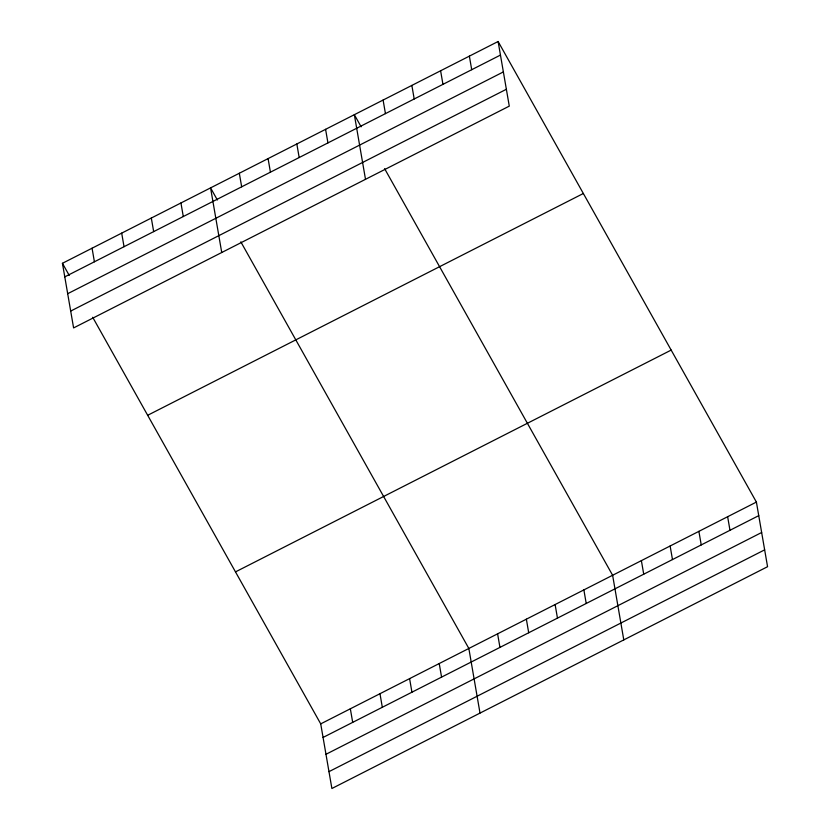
<?xml version="1.0" encoding="UTF-8"?>
<svg xmlns="http://www.w3.org/2000/svg" width="830" height="830" viewBox="0 0 830 830"><rect width="100%" height="100%" fill="white"/><g stroke="black" fill="none" stroke-linecap="round" stroke-linejoin="round"><path stroke-width="1.25" d="M498.114 41.5L509.278 106.126L73.6 327.923L62.437 263.297L498.114 41.5L756.4 502.077L767.563 566.703L331.886 788.5L320.722 723.874L92.701 317.268M64.782 276.867L500.459 55.071M67.686 293.706L503.374 71.919M70.685 311.074L506.373 89.277M147.667 415.291L583.355 193.494M235.492 571.891L671.169 350.094M320.722 723.874L756.4 502.077M323.067 737.445L758.745 515.648M325.972 754.294L761.65 532.497M328.971 771.651L764.648 549.854M361.133 126.803L354.348 114.696L365.501 179.311M384.612 168.656L612.623 575.273L623.787 639.899M217.367 199.999L210.571 187.881L221.735 252.507M240.835 241.852L468.846 648.469L480.01 713.084M62.437 263.297L69.232 275.415M727.64 516.717L729.985 530.287M698.891 531.356L701.236 544.926M670.132 545.995L672.476 559.565M641.383 560.634L643.727 574.204M583.874 589.912L586.219 603.483M469.365 56.139L471.71 69.71M555.114 604.551L557.459 618.122M440.606 70.778L442.95 84.338M526.365 619.19L528.7 632.761M411.856 85.417L414.201 98.978M497.606 633.83L499.951 647.4M383.097 100.056L385.442 113.617M439.226 663.554L441.57 677.114M325.588 129.335L327.933 142.895M409.595 678.629L411.939 692.199M296.829 143.974L299.174 157.534M379.974 693.714L382.319 707.285M268.08 158.613L270.424 172.173M350.343 708.799L352.688 722.359M239.32 173.242L241.665 186.812M180.94 202.966L183.285 216.537M151.319 218.051L153.664 231.612M121.688 233.137L124.033 246.697M92.068 248.212L94.402 261.782"/></g></svg>
